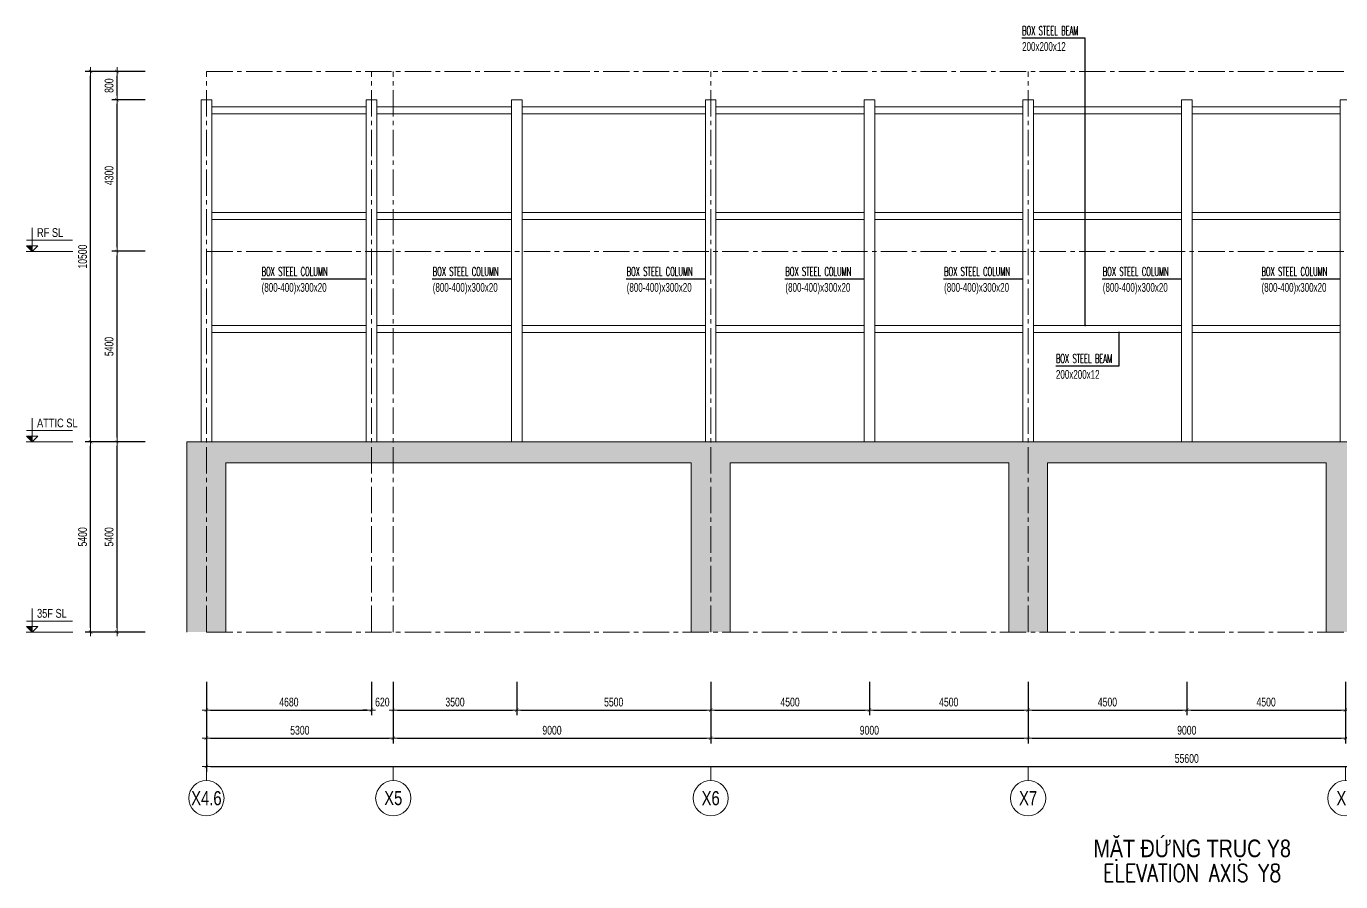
# Model space of a CAD drawing. Header units: millimetres. Extents: x 239606 to 473981, y -27658 to 23850.
# Drawn here: x 241835 to 279107, y -27658 to -3394 of the extents above; entities that cross this region are included whole.
import ezdxf
from ezdxf.enums import TextEntityAlignment as Align

# ---------------------------------------------------------------- set-up
doc = ezdxf.new("R2010")
doc.units = ezdxf.units.MM
doc.linetypes.add('CENTER2', pattern=[1.125, 0.75, -0.125, 0.125, -0.125])
doc.layers.get('Defpoints').update_dxf_attribs({"color": 151, "lineweight": 9})
for name, color, linetype, lineweight in [('NDC_S_ANNO', 7, 'Continuous', 20), ('NDC_S_AXIS', 5, 'CENTER2', 13), ('NDC_S_CONTINUOUS', 3, 'Continuous', 20), ('NDC_S_DIM', 1, 'Continuous', 15), ('NDC_S_ENG TEXT', 2, 'Continuous', 20), ('NDC_S_ENG TITLE', 3, 'Continuous', 20), ('NDC_S_HATCH MATERIAL', 8, 'Continuous', 13), ('NDC_S_SLAB', 2, 'Continuous', 20), ('NDC_S_SYMBOL', 1, 'Continuous', 15), ('NDC_S_TEXT SYMBOL', 7, 'Continuous', 20), ('NDC_S_VN TEXT', 7, 'Continuous', 20), ('NDC_S_VN TITLE', 6, 'Continuous', 35)]:
    doc.layers.add(name, color=color, linetype=linetype, lineweight=lineweight)
doc.styles.add('NDC_ANNO', font='', dxfattribs={"width": 0.8})
doc.styles.add('NDC_DIM', font='', dxfattribs={"width": 0.75})
doc.styles.add('NDC_EN TXT', font='romans.shx', dxfattribs={"width": 0.8})
doc.styles.add('NDC_VIE TXT', font='arial.ttf', dxfattribs={"width": 0.8})
doc.styles.get('NDC_ANNO').set_extended_font_data('Dotum')
doc.styles.get('NDC_DIM').set_extended_font_data('Dotum')
doc.dimstyles.new('NDC_dim_100', dxfattribs={"dimscale": 100, "dimtxt": 2.5, "dimasz": 1.2, "dimexe": 1.5, "dimexo": 2.5, "dimgap": 1, "dimtad": 1, "dimdec": 0, "dimzin": 0, "dimdsep": 46, "dimtxsty": 'NDC_DIM', "dimblk": 'DIMMARK', "dimcen": 0.09, "dimdle": 1.2, "dimclrd": 1, "dimclre": 1, "dimclrt": 3, "dimadec": 0, "dimazin": 0, "dimtfac": 1, "dimtdec": 0, "dimtix": 1, "dimtofl": 0, "dimtmove": 0, "dimatfit": 3, "dimfxl": 8, "dimfxlon": 1, "dimtolj": 1, "dimtzin": 0, "dimarcsym": 0})

# ---------------------------------------------------------------- blocks, each defined once
blk = doc.blocks.new('DIMMARK')
at = {"layer": 'NDC_S_DIM', "color": 1}
blk.add_line((-1.5, 0), (1, 0), dxfattribs=at)
at = {"layer": 'NDC_S_DIM', "color": 2, "const_width": 0.1}
blk.add_lwpolyline([(-0.42, -0.42), (0.42, 0.42)], dxfattribs=at)
blk = doc.blocks.new('*D124')
at = {"layer": 'Defpoints', "color": 0, "ltscale": 200, "transparency": 16777216}
for p in [(246942, -20577), (302542, -20577), (302542, -24388)]:
    blk.add_point(p, dxfattribs=at)
at = {"layer": 'NDC_S_DIM', "color": 1, "lineweight": -2, "ltscale": 200, "transparency": 16777216}
for p, q in [((246942, -23588), (246942, -24538)), ((302542, -23588), (302542, -24538)), ((247062, -24388), (302422, -24388))]:
    blk.add_line(p, q, dxfattribs=at)
at = {"layer": 'NDC_S_DIM', "color": 1, "lineweight": -2, "ltscale": 200, "transparency": 16777216, "xscale": 120, "yscale": 120, "zscale": 120, "rotation": 180}
blk.add_blockref('DIMMARK', (246942, -24388), dxfattribs=at)
at = {"layer": 'NDC_S_DIM', "color": 1, "lineweight": -2, "ltscale": 200, "transparency": 16777216, "xscale": 120, "yscale": 120, "zscale": 120}
blk.add_blockref('DIMMARK', (302542, -24388), dxfattribs=at)
at = {"layer": 'NDC_S_DIM', "color": 3, "ltscale": 200, "transparency": 16777216, "insert": (274742, -24163), "char_height": 250, "attachment_point": 5, "style": 'NDC_DIM'}
blk.add_mtext('\\A1;55600', dxfattribs=at)
blk = doc.blocks.new('*D125')
at = {"layer": 'Defpoints', "color": 0, "ltscale": 200, "transparency": 16777216}
for p in [(261242, -20577), (270242, -20577), (270242, -23588)]:
    blk.add_point(p, dxfattribs=at)
at = {"layer": 'NDC_S_DIM', "color": 1, "lineweight": -2, "ltscale": 200, "transparency": 16777216}
for p, q in [((261242, -22788), (261242, -23738)), ((270242, -22788), (270242, -23738)), ((261362, -23588), (270122, -23588))]:
    blk.add_line(p, q, dxfattribs=at)
at = {"layer": 'NDC_S_DIM', "color": 1, "lineweight": -2, "ltscale": 200, "transparency": 16777216, "xscale": 120, "yscale": 120, "zscale": 120, "rotation": 180}
blk.add_blockref('DIMMARK', (261242, -23588), dxfattribs=at)
at = {"layer": 'NDC_S_DIM', "color": 1, "lineweight": -2, "ltscale": 200, "transparency": 16777216, "xscale": 120, "yscale": 120, "zscale": 120}
blk.add_blockref('DIMMARK', (270242, -23588), dxfattribs=at)
at = {"layer": 'NDC_S_DIM', "color": 3, "ltscale": 200, "transparency": 16777216, "insert": (265742, -23363), "char_height": 250, "attachment_point": 5, "style": 'NDC_DIM'}
blk.add_mtext('\\A1;9000', dxfattribs=at)
blk = doc.blocks.new('*U8')
at = {"layer": 'NDC_S_SYMBOL'}
blk.add_line((0, 5), (0, 9), dxfattribs=at)
blk.add_circle((0, 0), 5, dxfattribs=at)
at = {"layer": 'NDC_S_TEXT SYMBOL', "color": 7, "style": 'NDC_ANNO', "width": 0.8}
blk.add_attdef('GRID', text='', height=4, dxfattribs=at).set_placement((0, 0), align=Align.MIDDLE)
blk = doc.blocks.new('*D126')
at = {"layer": 'Defpoints', "color": 0, "ltscale": 100, "transparency": 16777216}
for p in [(244408, -9777), (246054, -9777), (246054, -15177)]:
    blk.add_point(p, dxfattribs=at)
at = {"layer": 'NDC_S_DIM', "color": 1, "lineweight": -2, "ltscale": 100, "transparency": 16777216}
for p, q in [((245208, -9777), (244258, -9777)), ((244408, -15057), (244408, -9897)), ((245208, -15177), (244258, -15177))]:
    blk.add_line(p, q, dxfattribs=at)
at = {"layer": 'NDC_S_DIM', "color": 1, "lineweight": -2, "ltscale": 100, "transparency": 16777216, "xscale": 120, "yscale": 120, "zscale": 120}
for p, rotation in [((244408, -9777), 90), ((244408, -15177), 270)]:
    blk.add_blockref('DIMMARK', p, dxfattribs=dict(at, rotation=rotation))
at = {"layer": 'NDC_S_DIM', "color": 3, "ltscale": 100, "transparency": 16777216, "insert": (244183, -12477), "char_height": 250, "attachment_point": 5, "rotation": 90, "style": 'NDC_DIM'}
blk.add_mtext('\\A1;5400', dxfattribs=at)
blk = doc.blocks.new('*D127')
at = {"layer": 'Defpoints', "color": 0, "ltscale": 100, "transparency": 16777216}
for p in [(244408, -5477), (246054, -5477), (246054, -9777)]:
    blk.add_point(p, dxfattribs=at)
at = {"layer": 'NDC_S_DIM', "color": 1, "lineweight": -2, "ltscale": 100, "transparency": 16777216}
for p, q in [((245208, -5477), (244258, -5477)), ((244408, -9657), (244408, -5597)), ((245208, -9777), (244258, -9777))]:
    blk.add_line(p, q, dxfattribs=at)
at = {"layer": 'NDC_S_DIM', "color": 1, "lineweight": -2, "ltscale": 100, "transparency": 16777216, "xscale": 120, "yscale": 120, "zscale": 120}
for p, rotation in [((244408, -5477), 90), ((244408, -9777), 270)]:
    blk.add_blockref('DIMMARK', p, dxfattribs=dict(at, rotation=rotation))
at = {"layer": 'NDC_S_DIM', "color": 3, "ltscale": 100, "transparency": 16777216, "insert": (244183, -7627), "char_height": 250, "attachment_point": 5, "rotation": 90, "style": 'NDC_DIM'}
blk.add_mtext('\\A1;4300', dxfattribs=at)
blk = doc.blocks.new('*D128')
at = {"layer": 'Defpoints', "color": 0, "ltscale": 100, "transparency": 16777216}
for p in [(243658, -4677), (246054, -4677), (246054, -15177)]:
    blk.add_point(p, dxfattribs=at)
at = {"layer": 'NDC_S_DIM', "color": 1, "lineweight": -2, "ltscale": 100, "transparency": 16777216}
for p, q in [((244458, -4677), (243508, -4677)), ((243658, -15057), (243658, -4797)), ((244458, -15177), (243508, -15177))]:
    blk.add_line(p, q, dxfattribs=at)
at = {"layer": 'NDC_S_DIM', "color": 1, "lineweight": -2, "ltscale": 100, "transparency": 16777216, "xscale": 120, "yscale": 120, "zscale": 120}
for p, rotation in [((243658, -4677), 90), ((243658, -15177), 270)]:
    blk.add_blockref('DIMMARK', p, dxfattribs=dict(at, rotation=rotation))
at = {"layer": 'NDC_S_DIM', "color": 3, "ltscale": 100, "transparency": 16777216, "insert": (243433, -9927), "char_height": 250, "attachment_point": 5, "rotation": 90, "style": 'NDC_DIM'}
blk.add_mtext('\\A1;10500', dxfattribs=at)
blk = doc.blocks.new('kata_block_CT')
at = {"layer": 'NDC_S_ANNO'}
blk.add_hatch(color=3, dxfattribs=at).paths.add_polyline_path([(0, 1.6), (-1.61, 1.6), (0, 0)])
at = {"layer": 'NDC_S_ANNO', "ltscale": 50}
h = blk.add_hatch(dxfattribs=at)
h.set_pattern_fill('ANSI31', color=256, scale=1.406, style=0)
h.paths.add_polyline_path([(0, 1.6), (0, 0), (1.61, 1.6)])
for p, q in [((11.56, 0), (-1.64, 0)), ((-1.59, 3.14), (11.47, 3.14))]:
    blk.add_line(p, q, dxfattribs=at)
for points in [[(0, 6.69), (0, 0)], [(0, 0), (-1.61, 1.6), (0, 1.6)], [(0, 0), (1.61, 1.6), (0, 1.6)]]:
    blk.add_lwpolyline(points, dxfattribs=at)
at = {"layer": 'NDC_S_ANNO', "color": 8, "ltscale": 50}
blk.add_lwpolyline([(0, 0), (-1.61, 1.6), (0, 1.6)], dxfattribs=at)
at = {"layer": 'NDC_S_TEXT SYMBOL', "color": 3, "style": 'NDC_ANNO', "width": 0.8}
blk.add_attdef('CT', (1.41, 4.07), '', height=2.5, dxfattribs=at)
blk = doc.blocks.new('*D129')
at = {"layer": 'Defpoints', "color": 0, "ltscale": 100, "transparency": 16777216}
for p in [(252242, -20577), (255742, -20577), (255742, -22788)]:
    blk.add_point(p, dxfattribs=at)
at = {"layer": 'NDC_S_DIM', "color": 1, "lineweight": -2, "ltscale": 100, "transparency": 16777216}
for p, q in [((252242, -21988), (252242, -22938)), ((255742, -21988), (255742, -22938)), ((252362, -22788), (255622, -22788))]:
    blk.add_line(p, q, dxfattribs=at)
at = {"layer": 'NDC_S_DIM', "color": 1, "lineweight": -2, "ltscale": 100, "transparency": 16777216, "xscale": 120, "yscale": 120, "zscale": 120, "rotation": 180}
blk.add_blockref('DIMMARK', (252242, -22788), dxfattribs=at)
at = {"layer": 'NDC_S_DIM', "color": 1, "lineweight": -2, "ltscale": 100, "transparency": 16777216, "xscale": 120, "yscale": 120, "zscale": 120}
blk.add_blockref('DIMMARK', (255742, -22788), dxfattribs=at)
at = {"layer": 'NDC_S_DIM', "color": 3, "ltscale": 100, "transparency": 16777216, "insert": (253992, -22563), "char_height": 250, "attachment_point": 5, "style": 'NDC_DIM'}
blk.add_mtext('\\A1;3500', dxfattribs=at)
blk = doc.blocks.new('*D130')
at = {"layer": 'Defpoints', "color": 0, "ltscale": 100, "transparency": 16777216}
for p in [(255742, -20577), (261242, -20577), (261242, -22788)]:
    blk.add_point(p, dxfattribs=at)
at = {"layer": 'NDC_S_DIM', "color": 1, "lineweight": -2, "ltscale": 100, "transparency": 16777216}
for p, q in [((255742, -21988), (255742, -22938)), ((261242, -21988), (261242, -22938)), ((255862, -22788), (261122, -22788))]:
    blk.add_line(p, q, dxfattribs=at)
at = {"layer": 'NDC_S_DIM', "color": 1, "lineweight": -2, "ltscale": 100, "transparency": 16777216, "xscale": 120, "yscale": 120, "zscale": 120, "rotation": 180}
blk.add_blockref('DIMMARK', (255742, -22788), dxfattribs=at)
at = {"layer": 'NDC_S_DIM', "color": 1, "lineweight": -2, "ltscale": 100, "transparency": 16777216, "xscale": 120, "yscale": 120, "zscale": 120}
blk.add_blockref('DIMMARK', (261242, -22788), dxfattribs=at)
at = {"layer": 'NDC_S_DIM', "color": 3, "ltscale": 100, "transparency": 16777216, "insert": (258492, -22563), "char_height": 250, "attachment_point": 5, "style": 'NDC_DIM'}
blk.add_mtext('\\A1;5500', dxfattribs=at)
blk = doc.blocks.new('Drawing name_symbol')
at = {"layer": 'NDC_S_ENG TITLE', "style": 'NDC_EN TXT', "width": 0.8}
blk.add_attdef('SECTDET1', text='', height=5, dxfattribs=at).set_placement((0, 1.01), align=Align.CENTER)
at = {"layer": 'NDC_S_TEXT SYMBOL', "lineweight": 25, "style": 'NDC_ANNO', "width": 0.8}
blk.add_attdef('SSCALE', text='', height=2.5, dxfattribs=at).set_placement((0, -4), align=Align.CENTER)
at = {"layer": 'NDC_S_VN TITLE', "style": 'NDC_VIE TXT', "width": 0.8}
blk.add_attdef('SECTDET2', text='', height=5, dxfattribs=at).set_placement((0, 7.97), align=Align.CENTER)
blk = doc.blocks.new('*D131')
at = {"layer": 'Defpoints', "color": 0, "ltscale": 100, "transparency": 16777216}
for p in [(252242, -20577), (261242, -20577), (261242, -23588)]:
    blk.add_point(p, dxfattribs=at)
at = {"layer": 'NDC_S_DIM', "color": 1, "lineweight": -2, "ltscale": 100, "transparency": 16777216}
for p, q in [((252242, -22788), (252242, -23738)), ((261242, -22788), (261242, -23738)), ((252362, -23588), (261122, -23588))]:
    blk.add_line(p, q, dxfattribs=at)
at = {"layer": 'NDC_S_DIM', "color": 1, "lineweight": -2, "ltscale": 100, "transparency": 16777216, "xscale": 120, "yscale": 120, "zscale": 120, "rotation": 180}
blk.add_blockref('DIMMARK', (252242, -23588), dxfattribs=at)
at = {"layer": 'NDC_S_DIM', "color": 1, "lineweight": -2, "ltscale": 100, "transparency": 16777216, "xscale": 120, "yscale": 120, "zscale": 120}
blk.add_blockref('DIMMARK', (261242, -23588), dxfattribs=at)
at = {"layer": 'NDC_S_DIM', "color": 3, "ltscale": 100, "transparency": 16777216, "insert": (256742, -23363), "char_height": 250, "attachment_point": 5, "style": 'NDC_DIM'}
blk.add_mtext('\\A1;9000', dxfattribs=at)
blk = doc.blocks.new('*D132')
at = {"layer": 'Defpoints', "color": 0, "ltscale": 100, "transparency": 16777216}
for p in [(246942, -20577), (252242, -20577), (252242, -23588)]:
    blk.add_point(p, dxfattribs=at)
at = {"layer": 'NDC_S_DIM', "color": 1, "lineweight": -2, "ltscale": 100, "transparency": 16777216}
for p, q in [((246942, -22788), (246942, -23738)), ((252242, -22788), (252242, -23738)), ((247062, -23588), (252122, -23588))]:
    blk.add_line(p, q, dxfattribs=at)
at = {"layer": 'NDC_S_DIM', "color": 1, "lineweight": -2, "ltscale": 100, "transparency": 16777216, "xscale": 120, "yscale": 120, "zscale": 120, "rotation": 180}
blk.add_blockref('DIMMARK', (246942, -23588), dxfattribs=at)
at = {"layer": 'NDC_S_DIM', "color": 1, "lineweight": -2, "ltscale": 100, "transparency": 16777216, "xscale": 120, "yscale": 120, "zscale": 120}
blk.add_blockref('DIMMARK', (252242, -23588), dxfattribs=at)
at = {"layer": 'NDC_S_DIM', "color": 3, "ltscale": 100, "transparency": 16777216, "insert": (249592, -23363), "char_height": 250, "attachment_point": 5, "style": 'NDC_DIM'}
blk.add_mtext('\\A1;5300', dxfattribs=at)
blk = doc.blocks.new('*D133')
at = {"layer": 'Defpoints', "color": 0, "ltscale": 200, "transparency": 16777216}
for p in [(270242, -20577), (279242, -20577), (279242, -23588)]:
    blk.add_point(p, dxfattribs=at)
at = {"layer": 'NDC_S_DIM', "color": 1, "lineweight": -2, "ltscale": 200, "transparency": 16777216}
for p, q in [((270242, -22788), (270242, -23738)), ((279242, -22788), (279242, -23738)), ((270362, -23588), (279122, -23588))]:
    blk.add_line(p, q, dxfattribs=at)
at = {"layer": 'NDC_S_DIM', "color": 1, "lineweight": -2, "ltscale": 200, "transparency": 16777216, "xscale": 120, "yscale": 120, "zscale": 120, "rotation": 180}
blk.add_blockref('DIMMARK', (270242, -23588), dxfattribs=at)
at = {"layer": 'NDC_S_DIM', "color": 1, "lineweight": -2, "ltscale": 200, "transparency": 16777216, "xscale": 120, "yscale": 120, "zscale": 120}
blk.add_blockref('DIMMARK', (279242, -23588), dxfattribs=at)
at = {"layer": 'NDC_S_DIM', "color": 3, "ltscale": 200, "transparency": 16777216, "insert": (274742, -23363), "char_height": 250, "attachment_point": 5, "style": 'NDC_DIM'}
blk.add_mtext('\\A1;9000', dxfattribs=at)
blk = doc.blocks.new('*D21')
at = {"layer": 'Defpoints', "color": 0, "ltscale": 100, "transparency": 16777216}
for p in [(261242, -20577), (265742, -20577), (265742, -22788)]:
    blk.add_point(p, dxfattribs=at)
at = {"layer": 'NDC_S_DIM', "color": 1, "lineweight": -2, "ltscale": 100, "transparency": 16777216}
for p, q in [((261242, -21988), (261242, -22938)), ((265742, -21988), (265742, -22938)), ((261362, -22788), (265622, -22788))]:
    blk.add_line(p, q, dxfattribs=at)
at = {"layer": 'NDC_S_DIM', "color": 1, "lineweight": -2, "ltscale": 100, "transparency": 16777216, "xscale": 120, "yscale": 120, "zscale": 120, "rotation": 180}
blk.add_blockref('DIMMARK', (261242, -22788), dxfattribs=at)
at = {"layer": 'NDC_S_DIM', "color": 1, "lineweight": -2, "ltscale": 100, "transparency": 16777216, "xscale": 120, "yscale": 120, "zscale": 120}
blk.add_blockref('DIMMARK', (265742, -22788), dxfattribs=at)
at = {"layer": 'NDC_S_DIM', "color": 3, "ltscale": 100, "transparency": 16777216, "insert": (263492, -22563), "char_height": 250, "attachment_point": 5, "style": 'NDC_DIM'}
blk.add_mtext('\\A1;4500', dxfattribs=at)
blk = doc.blocks.new('*D22')
at = {"layer": 'Defpoints', "color": 0, "ltscale": 100, "transparency": 16777216}
for p in [(265742, -20577), (270242, -20577), (270242, -22788)]:
    blk.add_point(p, dxfattribs=at)
at = {"layer": 'NDC_S_DIM', "color": 1, "lineweight": -2, "ltscale": 100, "transparency": 16777216}
for p, q in [((265742, -21988), (265742, -22938)), ((270242, -21988), (270242, -22938)), ((265862, -22788), (270122, -22788))]:
    blk.add_line(p, q, dxfattribs=at)
at = {"layer": 'NDC_S_DIM', "color": 1, "lineweight": -2, "ltscale": 100, "transparency": 16777216, "xscale": 120, "yscale": 120, "zscale": 120, "rotation": 180}
blk.add_blockref('DIMMARK', (265742, -22788), dxfattribs=at)
at = {"layer": 'NDC_S_DIM', "color": 1, "lineweight": -2, "ltscale": 100, "transparency": 16777216, "xscale": 120, "yscale": 120, "zscale": 120}
blk.add_blockref('DIMMARK', (270242, -22788), dxfattribs=at)
at = {"layer": 'NDC_S_DIM', "color": 3, "ltscale": 100, "transparency": 16777216, "insert": (267992, -22563), "char_height": 250, "attachment_point": 5, "style": 'NDC_DIM'}
blk.add_mtext('\\A1;4500', dxfattribs=at)
blk = doc.blocks.new('*D23')
at = {"layer": 'Defpoints', "color": 0, "ltscale": 100, "transparency": 16777216}
for p in [(270242, -20577), (274742, -20577), (274742, -22788)]:
    blk.add_point(p, dxfattribs=at)
at = {"layer": 'NDC_S_DIM', "color": 1, "lineweight": -2, "ltscale": 100, "transparency": 16777216}
for p, q in [((270242, -21988), (270242, -22938)), ((274742, -21988), (274742, -22938)), ((270362, -22788), (274622, -22788))]:
    blk.add_line(p, q, dxfattribs=at)
at = {"layer": 'NDC_S_DIM', "color": 1, "lineweight": -2, "ltscale": 100, "transparency": 16777216, "xscale": 120, "yscale": 120, "zscale": 120, "rotation": 180}
blk.add_blockref('DIMMARK', (270242, -22788), dxfattribs=at)
at = {"layer": 'NDC_S_DIM', "color": 1, "lineweight": -2, "ltscale": 100, "transparency": 16777216, "xscale": 120, "yscale": 120, "zscale": 120}
blk.add_blockref('DIMMARK', (274742, -22788), dxfattribs=at)
at = {"layer": 'NDC_S_DIM', "color": 3, "ltscale": 100, "transparency": 16777216, "insert": (272492, -22563), "char_height": 250, "attachment_point": 5, "style": 'NDC_DIM'}
blk.add_mtext('\\A1;4500', dxfattribs=at)
blk = doc.blocks.new('*D24')
at = {"layer": 'Defpoints', "color": 0, "ltscale": 100, "transparency": 16777216}
for p in [(274742, -20577), (279242, -20577), (279242, -22788)]:
    blk.add_point(p, dxfattribs=at)
at = {"layer": 'NDC_S_DIM', "color": 1, "lineweight": -2, "ltscale": 100, "transparency": 16777216}
for p, q in [((274742, -21988), (274742, -22938)), ((279242, -21988), (279242, -22938)), ((274862, -22788), (279122, -22788))]:
    blk.add_line(p, q, dxfattribs=at)
at = {"layer": 'NDC_S_DIM', "color": 1, "lineweight": -2, "ltscale": 100, "transparency": 16777216, "xscale": 120, "yscale": 120, "zscale": 120, "rotation": 180}
blk.add_blockref('DIMMARK', (274742, -22788), dxfattribs=at)
at = {"layer": 'NDC_S_DIM', "color": 1, "lineweight": -2, "ltscale": 100, "transparency": 16777216, "xscale": 120, "yscale": 120, "zscale": 120}
blk.add_blockref('DIMMARK', (279242, -22788), dxfattribs=at)
at = {"layer": 'NDC_S_DIM', "color": 3, "ltscale": 100, "transparency": 16777216, "insert": (276992, -22563), "char_height": 250, "attachment_point": 5, "style": 'NDC_DIM'}
blk.add_mtext('\\A1;4500', dxfattribs=at)
blk = doc.blocks.new('*D11')
at = {"layer": 'Defpoints', "color": 0, "ltscale": 100, "transparency": 16777216}
for p in [(244408, -15177), (246054, -15177), (246054, -20577)]:
    blk.add_point(p, dxfattribs=at)
at = {"layer": 'NDC_S_DIM', "color": 1, "lineweight": -2, "ltscale": 100, "transparency": 16777216}
for p, q in [((245208, -15177), (244258, -15177)), ((244408, -20457), (244408, -15297)), ((245208, -20577), (244258, -20577))]:
    blk.add_line(p, q, dxfattribs=at)
at = {"layer": 'NDC_S_DIM', "color": 1, "lineweight": -2, "ltscale": 100, "transparency": 16777216, "xscale": 120, "yscale": 120, "zscale": 120}
for p, rotation in [((244408, -15177), 90), ((244408, -20577), 270)]:
    blk.add_blockref('DIMMARK', p, dxfattribs=dict(at, rotation=rotation))
at = {"layer": 'NDC_S_DIM', "color": 3, "ltscale": 100, "transparency": 16777216, "insert": (244183, -17877), "char_height": 250, "attachment_point": 5, "rotation": 90, "style": 'NDC_DIM'}
blk.add_mtext('\\A1;5400', dxfattribs=at)
blk = doc.blocks.new('*D12')
at = {"layer": 'Defpoints', "color": 0, "ltscale": 100, "transparency": 16777216}
for p in [(243658, -15177), (246054, -15177), (246054, -20577)]:
    blk.add_point(p, dxfattribs=at)
at = {"layer": 'NDC_S_DIM', "color": 1, "lineweight": -2, "ltscale": 100, "transparency": 16777216}
for p, q in [((244458, -15177), (243508, -15177)), ((243658, -20457), (243658, -15297)), ((244458, -20577), (243508, -20577))]:
    blk.add_line(p, q, dxfattribs=at)
at = {"layer": 'NDC_S_DIM', "color": 1, "lineweight": -2, "ltscale": 100, "transparency": 16777216, "xscale": 120, "yscale": 120, "zscale": 120}
for p, rotation in [((243658, -15177), 90), ((243658, -20577), 270)]:
    blk.add_blockref('DIMMARK', p, dxfattribs=dict(at, rotation=rotation))
at = {"layer": 'NDC_S_DIM', "color": 3, "ltscale": 100, "transparency": 16777216, "insert": (243433, -17877), "char_height": 250, "attachment_point": 5, "rotation": 90, "style": 'NDC_DIM'}
blk.add_mtext('\\A1;5400', dxfattribs=at)
blk = doc.blocks.new('*D15')
at = {"layer": 'Defpoints', "color": 0, "ltscale": 100, "transparency": 16777216}
for p in [(244408, -4677), (246054, -4677), (246054, -5477)]:
    blk.add_point(p, dxfattribs=at)
at = {"layer": 'NDC_S_DIM', "color": 1, "lineweight": -2, "ltscale": 100, "transparency": 16777216}
for p, q in [((245208, -4677), (244258, -4677)), ((244408, -5357), (244408, -4797)), ((245208, -5477), (244258, -5477))]:
    blk.add_line(p, q, dxfattribs=at)
at = {"layer": 'NDC_S_DIM', "color": 1, "lineweight": -2, "ltscale": 100, "transparency": 16777216, "xscale": 120, "yscale": 120, "zscale": 120}
for p, rotation in [((244408, -4677), 90), ((244408, -5477), 270)]:
    blk.add_blockref('DIMMARK', p, dxfattribs=dict(at, rotation=rotation))
at = {"layer": 'NDC_S_DIM', "color": 3, "ltscale": 100, "transparency": 16777216, "insert": (244183, -5077), "char_height": 250, "attachment_point": 5, "rotation": 90, "style": 'NDC_DIM'}
blk.add_mtext('\\A1;800', dxfattribs=at)
blk = doc.blocks.new('*D17')
at = {"layer": 'Defpoints', "color": 0, "ltscale": 100, "transparency": 16777216}
for p in [(246942, -20577), (251622, -20577), (251622, -22788)]:
    blk.add_point(p, dxfattribs=at)
at = {"layer": 'NDC_S_DIM', "color": 1, "lineweight": -2, "ltscale": 100, "transparency": 16777216}
for p, q in [((246942, -21988), (246942, -22938)), ((251622, -21988), (251622, -22938)), ((247062, -22788), (251502, -22788))]:
    blk.add_line(p, q, dxfattribs=at)
at = {"layer": 'NDC_S_DIM', "color": 1, "lineweight": -2, "ltscale": 100, "transparency": 16777216, "xscale": 120, "yscale": 120, "zscale": 120, "rotation": 180}
blk.add_blockref('DIMMARK', (246942, -22788), dxfattribs=at)
at = {"layer": 'NDC_S_DIM', "color": 1, "lineweight": -2, "ltscale": 100, "transparency": 16777216, "xscale": 120, "yscale": 120, "zscale": 120}
blk.add_blockref('DIMMARK', (251622, -22788), dxfattribs=at)
at = {"layer": 'NDC_S_DIM', "color": 3, "ltscale": 100, "transparency": 16777216, "insert": (249282, -22563), "char_height": 250, "attachment_point": 5, "style": 'NDC_DIM'}
blk.add_mtext('\\A1;4680', dxfattribs=at)
blk = doc.blocks.new('*D18')
at = {"layer": 'Defpoints', "color": 0, "ltscale": 100, "transparency": 16777216}
for p in [(251622, -20577), (252242, -20577), (252242, -22788)]:
    blk.add_point(p, dxfattribs=at)
at = {"layer": 'NDC_S_DIM', "color": 1, "lineweight": -2, "ltscale": 100, "transparency": 16777216}
for p, q in [((251622, -21988), (251622, -22938)), ((252242, -21988), (252242, -22938)), ((251502, -22788), (251382, -22788)), ((252362, -22788), (252482, -22788))]:
    blk.add_line(p, q, dxfattribs=at)
at = {"layer": 'NDC_S_DIM', "color": 1, "lineweight": -2, "ltscale": 100, "transparency": 16777216, "xscale": 120, "yscale": 120, "zscale": 120}
blk.add_blockref('DIMMARK', (251622, -22788), dxfattribs=at)
at = {"layer": 'NDC_S_DIM', "color": 1, "lineweight": -2, "ltscale": 100, "transparency": 16777216, "xscale": 120, "yscale": 120, "zscale": 120, "rotation": 180}
blk.add_blockref('DIMMARK', (252242, -22788), dxfattribs=at)
at = {"layer": 'NDC_S_DIM', "color": 3, "ltscale": 100, "transparency": 16777216, "insert": (251932, -22563), "char_height": 250, "attachment_point": 5, "style": 'NDC_DIM'}
blk.add_mtext('\\A1;620', dxfattribs=at)

msp = doc.modelspace()

# ---------------------------------------------------------------- hatches: boundary and pattern name
at = {"layer": 'NDC_S_HATCH MATERIAL', "ltscale": 100}
h = msp.add_hatch(dxfattribs=at)
h.set_pattern_fill('BT-01', color=256, scale=50, pattern_type=2)
h.set_pattern_definition([(50, (-461.14, -28000), (358.6301, -31.37607), [37.5, -412.5]), (355, (-461.14, -28000), (-69.37567, 376.09607), [30, -330]), (100.4514, (-431.26, -28002.6), (289.2547, 344.71977), [31.8701, -350.57106]), (46.1842, (-461.14, -27900), (533.6205, -82.7595), [56.25, -618.75]), (96.6356, (-416.7, -27906.9), (467.33135, 487.0589), [47.8051, -525.8565]), (351.1842, (-461.14, -27900), (467.331, 487.0593), [45, -495]), (21, (-411.14, -27925), (298.45353, -201.30945), [37.5, -412.5]), (326, (-411.14, -27925), (121.65767, 362.57502), [30, -330]), (71.4514, (-386.27, -27941.78), (420.1113, 161.26525), [31.8701, -350.57106]), (37.5, (-461.14, -28000), (6.07993, 166.446927), [0, -326, 0, -335, 0, -331.25]), (7.5, (-461.14, -28000), (131.53477, 197.20586), [0, -191, 0, -318.5, 0, -126.25]), (327.5, (-572.64, -28000), (266.91122, -11.277436), [0, -125, 0, -390, 0, -517.5]), (317.5, (-622.64, -28000), (291.59308, 50.0525), [0, -162.5, 0, -259, 0, -367.5]), (45, (-461.14, -28000), (-150.26019, 150.26019), []), (45, (-461.14, -27938.75), (-150.26019, 150.26019), [])])
h.paths.add_polyline_path([(270792.1, -15777.4), (278692.1, -15777.4), (278692.1, -20577.4), (279792.1, -20577.4), (279792.1, -15777.4), (287692.1, -15777.4), (287692.1, -20577.4), (288792.1, -20577.4), (288792.1, -15777.4), (301992.1, -15777.4), (301992.1, -20577.4), (303092.1, -20577.4), (303092.1, -15177.4), (246392.1, -15177.4), (246392.1, -20577.4), (247492.1, -20577.4), (247492.1, -15777.4), (260692.1, -15777.4), (260692.1, -20577.4), (261792.1, -20577.4), (261792.1, -15777.4), (269692.1, -15777.4), (269692.1, -20577.4), (270792.1, -20577.4)])

# ---------------------------------------------------------------- linework, layer by layer
at = {"layer": 'NDC_S_AXIS', "ltscale": 1000}
for p, q in [((246942.1, -20577.4), (246942.1, -4677.4)), ((246942.1, -4677.4), (302542.1, -4677.4)), ((251622.1, -20577.4), (251622.1, -4677.4)), ((252242.1, -20577.4), (252242.1, -4677.4)), ((261242.1, -20577.4), (261242.1, -4677.4)), ((270242.1, -20577.4), (270242.1, -4677.4)), ((246942.1, -9777.4), (302542.1, -9777.4)), ((246942.1, -20577.4), (302542.1, -20577.4))]:
    msp.add_line(p, q, dxfattribs=at)
at = {"layer": 'NDC_S_CONTINUOUS', "ltscale": 100}
for p, q in [((246792.1, -15177.4), (246792.1, -5477.4)), ((246792.1, -5477.4), (247092.1, -5477.4)), ((247092.1, -15177.4), (247092.1, -5477.4)), ((251472.1, -15177.4), (251472.1, -5477.4)), ((251472.1, -5477.4), (251772.1, -5477.4)), ((251772.1, -15177.4), (251772.1, -5477.4)), ((255592.1, -15177.4), (255592.1, -5477.4)), ((255592.1, -5477.4), (255892.1, -5477.4)), ((255892.1, -15177.4), (255892.1, -5477.4)), ((261092.1, -15177.4), (261092.1, -5477.4)), ((261092.1, -5477.4), (261392.1, -5477.4)), ((261392.1, -15177.4), (261392.1, -5477.4)), ((265592.1, -15177.4), (265592.1, -5477.4)), ((265592.1, -5477.4), (265892.1, -5477.4)), ((265892.1, -15177.4), (265892.1, -5477.4)), ((270092.1, -15177.4), (270092.1, -5477.4)), ((270092.1, -5477.4), (270392.1, -5477.4)), ((270392.1, -15177.4), (270392.1, -5477.4)), ((274592.1, -15177.4), (274592.1, -5477.4)), ((274592.1, -5477.4), (274892.1, -5477.4)), ((274892.1, -15177.4), (274892.1, -5477.4)), ((279092.1, -15177.4), (279092.1, -5477.4)), ((279092.1, -5477.4), (279392.1, -5477.4)), ((246392.1, -15177.4), (303092.1, -15177.4)), ((246392.1, -15177.4), (246392.1, -20577.4)), ((247492.1, -15777.4), (260692.1, -15777.4)), ((247492.1, -15777.4), (247492.1, -20577.4)), ((260692.1, -15777.4), (260692.1, -20577.4)), ((261792.1, -15777.4), (269692.1, -15777.4)), ((261792.1, -15777.4), (261792.1, -20577.4)), ((269692.1, -15777.4), (269692.1, -20577.4)), ((270792.1, -15777.4), (278692.1, -15777.4)), ((270792.1, -15777.4), (270792.1, -20577.4)), ((278692.1, -15777.4), (278692.1, -20577.4))]:
    msp.add_line(p, q, dxfattribs=at)
at = {"layer": 'NDC_S_SLAB', "ltscale": 1000}
for p, q in [((247092.1, -5677.4), (251472.1, -5677.4)), ((247092.1, -5877.4), (251472.1, -5877.4)), ((251772.1, -5677.4), (255592.1, -5677.4)), ((251772.1, -5877.4), (255592.1, -5877.4)), ((255892.1, -5677.4), (261092.1, -5677.4)), ((255892.1, -5877.4), (261092.1, -5877.4)), ((261392.1, -5677.4), (265592.1, -5677.4)), ((261392.1, -5877.4), (265592.1, -5877.4)), ((265892.1, -5677.4), (270092.1, -5677.4)), ((265892.1, -5877.4), (270092.1, -5877.4)), ((270392.1, -5677.4), (274592.1, -5677.4)), ((270392.1, -5877.4), (274592.1, -5877.4)), ((274892.1, -5677.4), (279092.1, -5677.4)), ((274892.1, -5877.4), (279092.1, -5877.4)), ((247092.1, -8677.4), (251472.1, -8677.4)), ((247092.1, -8877.4), (251472.1, -8877.4)), ((251772.1, -8677.4), (255592.1, -8677.4)), ((251772.1, -8877.4), (255592.1, -8877.4)), ((255892.1, -8677.4), (261092.1, -8677.4)), ((255892.1, -8877.4), (261092.1, -8877.4)), ((261392.1, -8677.4), (265592.1, -8677.4)), ((261392.1, -8877.4), (265592.1, -8877.4)), ((265892.1, -8677.4), (270092.1, -8677.4)), ((265892.1, -8877.4), (270092.1, -8877.4)), ((270392.1, -8677.4), (274592.1, -8677.4)), ((270392.1, -8877.4), (274592.1, -8877.4)), ((274892.1, -8677.4), (279092.1, -8677.4)), ((274892.1, -8877.4), (279092.1, -8877.4)), ((247092.1, -11877.4), (251472.1, -11877.4)), ((251772.1, -11877.4), (255592.1, -11877.4)), ((255892.1, -11877.4), (261092.1, -11877.4)), ((261392.1, -11877.4), (265592.1, -11877.4)), ((265892.1, -11877.4), (270092.1, -11877.4)), ((270392.1, -11877.4), (274592.1, -11877.4)), ((274892.1, -11877.4), (279092.1, -11877.4)), ((247092.1, -12077.4), (251472.1, -12077.4)), ((251772.1, -12077.4), (255592.1, -12077.4)), ((255892.1, -12077.4), (261092.1, -12077.4)), ((261392.1, -12077.4), (265592.1, -12077.4)), ((265892.1, -12077.4), (270092.1, -12077.4)), ((270392.1, -12077.4), (274592.1, -12077.4)), ((274892.1, -12077.4), (279092.1, -12077.4))]:
    msp.add_line(p, q, dxfattribs=at)

# ---------------------------------------------------------------- block references
at = {"layer": 'NDC_S_ANNO'}
ref = msp.add_blockref('Drawing name_symbol', (274895.6, -27758.8), dxfattribs=dict(at, xscale=100, yscale=100, zscale=100))
ref.add_attrib('SECTDET1', 'ELEVATION AXIS Y8', dxfattribs={"layer": 'NDC_S_ENG TITLE', "height": 500, "style": 'NDC_EN TXT', "width": 0.8}).set_placement((274895.6, -27657.6), align=Align.CENTER)
ref.add_attrib('SECTDET2', 'MẶT ĐỨNG TRỤC Y8', dxfattribs={"layer": 'NDC_S_VN TITLE', "height": 500, "style": 'NDC_VIE TXT', "width": 0.8}).set_placement((274895.6, -26961.7), align=Align.CENTER)
at = {"layer": 'NDC_S_AXIS', "xscale": 100, "yscale": 100, "zscale": 100}
for p, values in [((246942.1, -25288.4), {'GRID': 'X4.6'}), ((252242.1, -25288.4), {'GRID': 'X5'}), ((261242.1, -25288.4), {'GRID': 'X6'}), ((270242.1, -25288.4), {'GRID': 'X7'}), ((279242.1, -25288.4), {'GRID': 'X8'})]:
    msp.add_blockref('*U8', p, dxfattribs=at).add_auto_attribs(values)
at = {"layer": 'NDC_S_VN TEXT', "xscale": 100, "yscale": 100, "zscale": 100}
for p, values in [((241999.2, -9777.4), {'CT': 'RF SL'}), ((241999.2, -15177.4), {'CT': 'ATTIC SL'}), ((241999.2, -20577.4), {'CT': '35F SL'})]:
    msp.add_blockref('kata_block_CT', p, dxfattribs=at).add_auto_attribs(values)

# ---------------------------------------------------------------- texts
at = {"layer": 'NDC_S_ENG TEXT'}
for s, style, width, p in [('BOX STEEL BEAM', 'NDC_EN TXT', 0.5, (270073.1, -3643.8)), ('200x200x12', 'NDC_VIE TXT', 0.65, (270073.1, -4092.9)), ('BOX STEEL COLUMN', 'NDC_EN TXT', 0.5, (248508.6, -10476.7)), ('BOX STEEL COLUMN', 'NDC_EN TXT', 0.5, (253361.1, -10476.7)), ('BOX STEEL COLUMN', 'NDC_EN TXT', 0.5, (258861.1, -10476.7)), ('BOX STEEL COLUMN', 'NDC_EN TXT', 0.5, (263361.1, -10476.7)), ('BOX STEEL COLUMN', 'NDC_EN TXT', 0.5, (267861.1, -10476.7)), ('BOX STEEL COLUMN', 'NDC_EN TXT', 0.5, (272361.1, -10476.7)), ('BOX STEEL COLUMN', 'NDC_EN TXT', 0.5, (276861.1, -10476.7)), ('(800-400)x300x20', 'NDC_VIE TXT', 0.65, (248508.6, -10925.8)), ('(800-400)x300x20', 'NDC_VIE TXT', 0.65, (253361.1, -10925.8)), ('(800-400)x300x20', 'NDC_VIE TXT', 0.65, (258861.1, -10925.8)), ('(800-400)x300x20', 'NDC_VIE TXT', 0.65, (263361.1, -10925.8)), ('(800-400)x300x20', 'NDC_VIE TXT', 0.65, (267861.1, -10925.8)), ('(800-400)x300x20', 'NDC_VIE TXT', 0.65, (272361.1, -10925.8)), ('(800-400)x300x20', 'NDC_VIE TXT', 0.65, (276861.1, -10925.8)), ('BOX STEEL BEAM', 'NDC_EN TXT', 0.5, (271032.1, -12943.7)), ('200x200x12', 'NDC_VIE TXT', 0.65, (271032.1, -13392.8))]:
    msp.add_text(s, height=250, dxfattribs=dict(at, style=style, width=width)).set_placement(p)

# ---------------------------------------------------------------- dimensions: what is measured, and where the dimension line sits
at = {"layer": 'NDC_S_DIM', "ltscale": 100}
for base, p1, p2, picture, middle in [((243657.8, -4677.4), (246053.8, -15177.4), (246053.8, -4677.4), '*D128', (243432.7, -9927.4)), ((244407.8, -9777.4), (246053.8, -15177.4), (246053.8, -9777.4), '*D126', (244182.7, -12477.4)), ((243657.8, -15177.4), (246053.8, -20577.4), (246053.8, -15177.4), '*D12', (243432.7, -17877.4)), ((244407.8, -15177.4), (246053.8, -20577.4), (246053.8, -15177.4), '*D11', (244182.7, -17877.4))]:
    dim = msp.add_linear_dim(base=base, p1=p1, p2=p2, angle=90, dimstyle='NDC_dim_100', dxfattribs=at)
    dim.commit()
    dim.dimension.update_dxf_attribs({"geometry": picture, "text_midpoint": middle})
for base, p1, p2, picture, middle in [((244407.8, -4677.4), (246053.8, -5477.4), (246053.8, -4677.4), '*D15', (244182.7, -5077.4)), ((244407.8, -5477.4), (246053.8, -9777.4), (246053.8, -5477.4), '*D127', (244182.7, -7627.4))]:
    dim = msp.add_linear_dim(base=base, p1=p1, p2=p2, angle=90, dimstyle='NDC_dim_100', override={"dimtmove": 1}, dxfattribs=at)
    dim.commit()
    dim.dimension.update_dxf_attribs({"geometry": picture, "text_midpoint": middle})
at = {"layer": 'NDC_S_DIM', "ltscale": 200}
for base, p1, p2, picture, middle in [((302542.1, -24388.4), (246942.1, -20577.4), (302542.1, -20577.4), '*D124', (274742.1, -24163.2)), ((270242.1, -23588.4), (261242.1, -20577.4), (270242.1, -20577.4), '*D125', (265742.1, -23363.2)), ((279242.1, -23588.4), (270242.1, -20577.4), (279242.1, -20577.4), '*D133', (274742.1, -23363.2))]:
    dim = msp.add_linear_dim(base=base, p1=p1, p2=p2, dimstyle='NDC_dim_100', dxfattribs=at)
    dim.commit()
    dim.dimension.update_dxf_attribs({"geometry": picture, "text_midpoint": middle})
at = {"layer": 'NDC_S_DIM', "ltscale": 100}
for base, p1, p2, picture, middle in [((252242.1, -23588.4), (246942.1, -20577.4), (252242.1, -20577.4), '*D132', (249592.1, -23363.2)), ((251622.1, -22788.4), (246942.1, -20577.4), (251622.1, -20577.4), '*D17', (249282.1, -22563.2)), ((252242.1, -22788.4), (251622.1, -20577.4), (252242.1, -20577.4), '*D18', (251932.1, -22563.2)), ((255742.1, -22788.4), (252242.1, -20577.4), (255742.1, -20577.4), '*D129', (253992.1, -22563.2)), ((261242.1, -23588.4), (252242.1, -20577.4), (261242.1, -20577.4), '*D131', (256742.1, -23363.2))]:
    dim = msp.add_linear_dim(base=base, p1=p1, p2=p2, dimstyle='NDC_dim_100', dxfattribs=at)
    dim.commit()
    dim.dimension.update_dxf_attribs({"geometry": picture, "text_midpoint": middle})
for base, p1, p2, picture, middle in [((261242.1, -22788.4), (255742.1, -20577.4), (261242.1, -20577.4), '*D130', (258492.1, -22563.2)), ((265742.1, -22788.4), (261242.1, -20577.4), (265742.1, -20577.4), '*D21', (263492.1, -22563.2)), ((270242.1, -22788.4), (265742.1, -20577.4), (270242.1, -20577.4), '*D22', (267992.1, -22563.2)), ((274742.1, -22788.4), (270242.1, -20577.4), (274742.1, -20577.4), '*D23', (272492.1, -22563.2)), ((279242.1, -22788.4), (274742.1, -20577.4), (279242.1, -20577.4), '*D24', (276992.1, -22563.2))]:
    dim = msp.add_linear_dim(base=base, p1=p1, p2=p2, dimstyle='NDC_dim_100', override={"dimtmove": 1}, dxfattribs=at)
    dim.commit()
    dim.dimension.update_dxf_attribs({"geometry": picture, "text_midpoint": middle})

# ---------------------------------------------------------------- leaders
at = {"layer": 'NDC_S_SLAB', "ltscale": 100}
for points, override in [([(271860.6, -5677.4), (271860.6, -3732.5), (270066.1, -3732.5)], {"dimasz": 2, "dimgap": 1, "dimtad": 0, "dimldrblk": 'DotSmall'}), ([(271860.6, -8677.4), (271860.6, -3732.5), (270066.1, -3732.5)], {"dimasz": 2, "dimgap": 1, "dimtad": 0, "dimldrblk": 'DotSmall'}), ([(271860.6, -11877.4), (271860.6, -3732.5), (270066.1, -3732.5)], {"dimasz": 2, "dimgap": 1, "dimtad": 0, "dimldrblk": 'DotSmall'}), ([(251472.1, -10565.4), (248492.2, -10565.4)], {"dimgap": 1, "dimtad": 0}), ([(255592.1, -10565.4), (253344.7, -10565.4)], {"dimgap": 1, "dimtad": 0}), ([(261092.1, -10565.4), (258844.7, -10565.4)], {"dimgap": 1, "dimtad": 0}), ([(265592.1, -10565.4), (263344.7, -10565.4)], {"dimgap": 1, "dimtad": 0}), ([(270092.1, -10565.4), (267844.7, -10565.4)], {"dimgap": 1, "dimtad": 0}), ([(274592.1, -10565.4), (272344.7, -10565.4)], {"dimgap": 1, "dimtad": 0}), ([(279092.1, -10565.4), (276844.7, -10565.4)], {"dimgap": 1, "dimtad": 0}), ([(272819.6, -12077.4), (272819.6, -13032.4), (271025.1, -13032.4)], {"dimasz": 2, "dimgap": 1, "dimtad": 0, "dimldrblk": 'DotSmall'})]:
    msp.add_leader(points, dimstyle='NDC_dim_100', override=override, dxfattribs=at)

doc.saveas('drawing.dxf')
